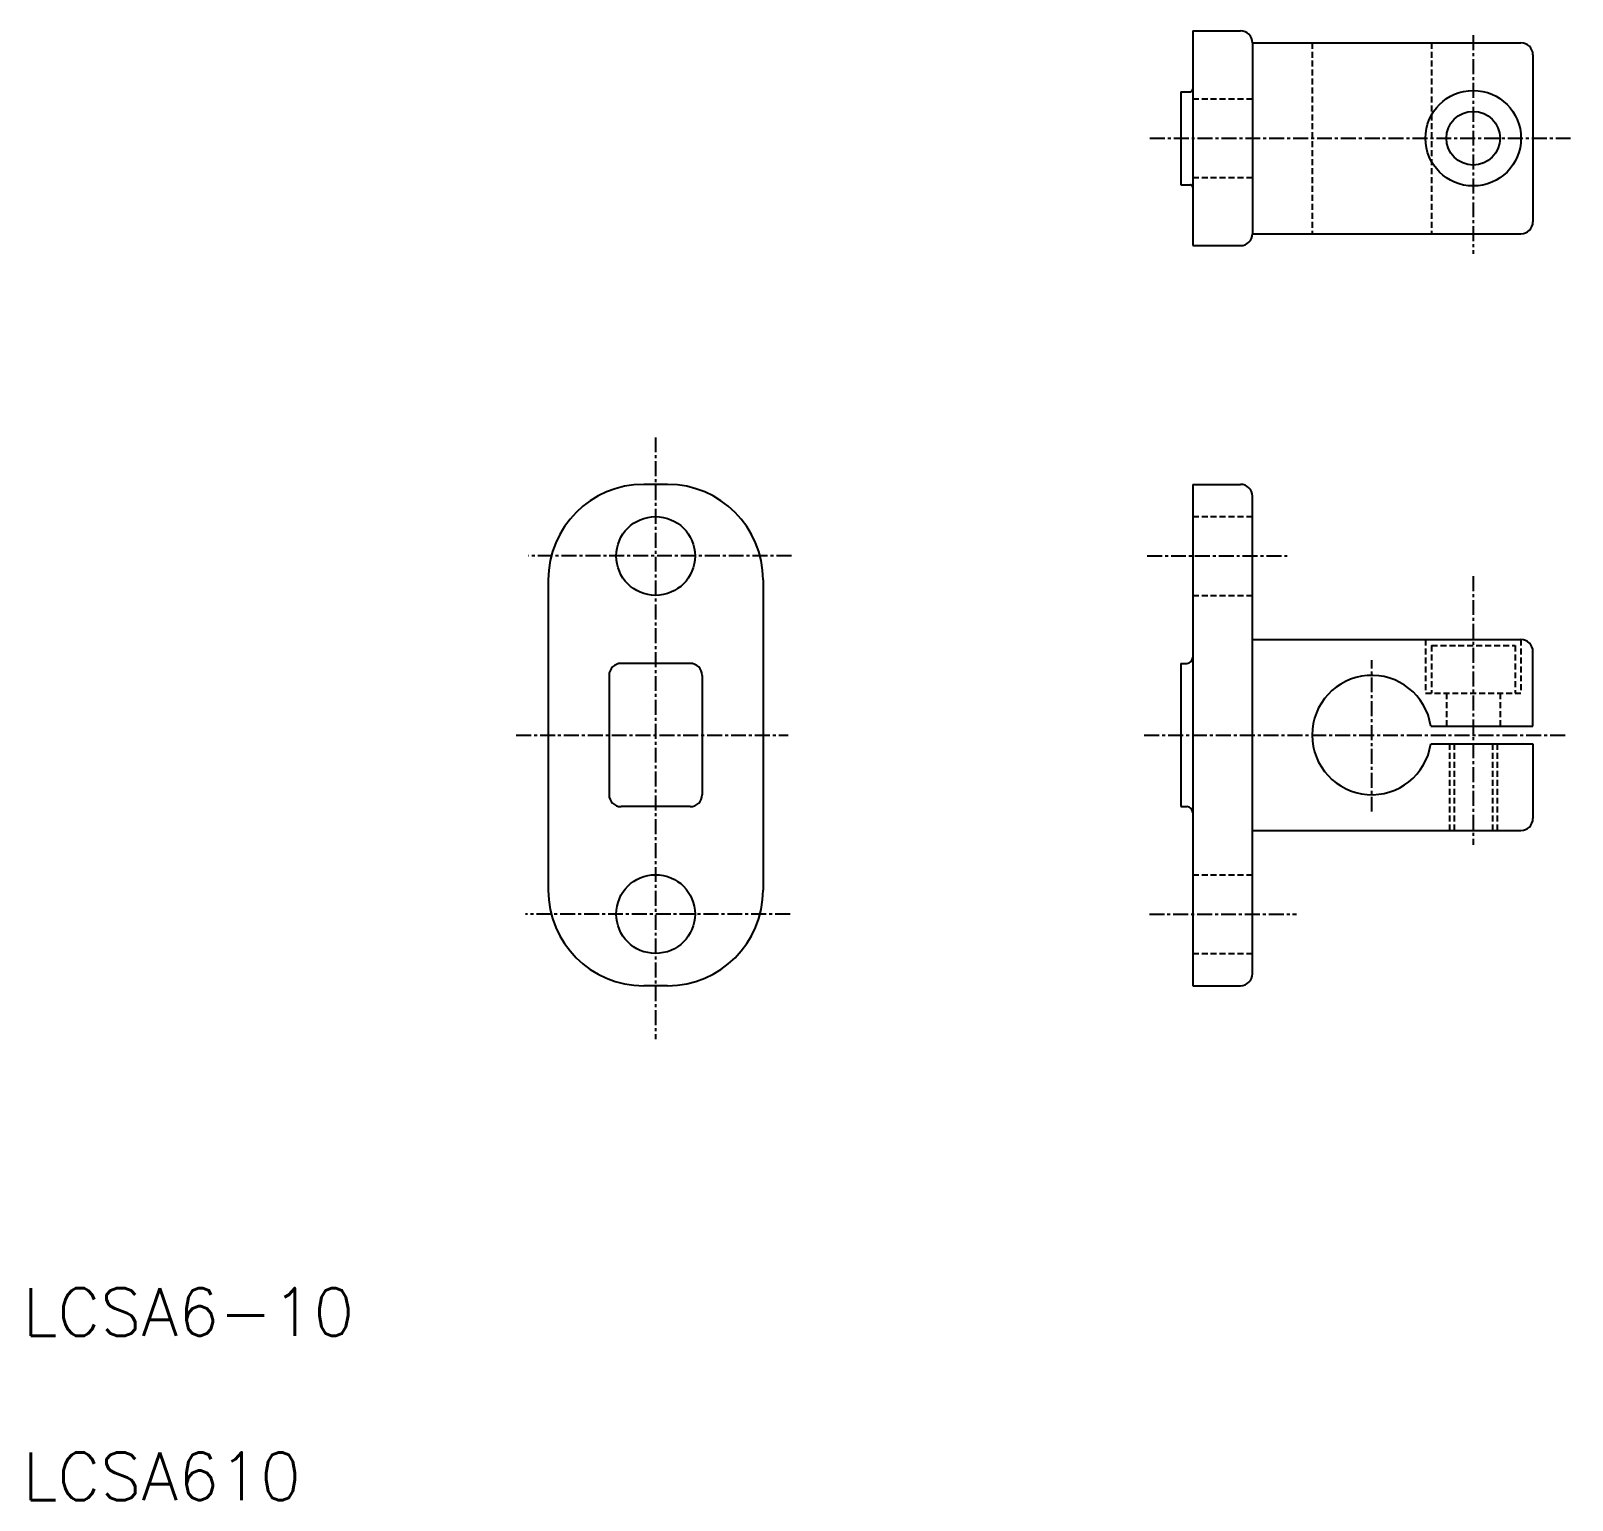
# Model space of a CAD drawing. Extents: x -52 to 77, y -64 to 59.
import ezdxf

# ---------------------------------------------------------------- set-up
doc = ezdxf.new("R2010")
doc.units = 0
doc.linetypes.add('CENTER', pattern=[2, 1.25, -0.25, 0.25, -0.25])
doc.linetypes.add('DASHED', pattern=[0.75, 0.5, -0.25])
doc.layers.get('0').update_dxf_attribs({"linetype": 'CONTINUOUS'})
doc.layers.add('CENTER', color=1, linetype='CENTER')
doc.styles.get("Standard").update_dxf_attribs({"font": 'txt.shx', "bigfont": 'bigfont.shx'})

msp = doc.modelspace()

# ---------------------------------------------------------------- linework, layer by layer
at = {"color": 7, "linetype": 'CONTINUOUS'}
for p, q in [((45, 59), (49, 59)), ((45, 59), (45, 41)), ((50, 58), (50, 42)), ((50, 58), (72.5, 58)), ((73.5, 57), (73.5, 43)), ((44, 53.9), (44, 46.1)), ((44, 53.9), (44.8, 53.9)), ((44, 46.1), (44.8, 46.1)), ((50, 42), (72.5, 42)), ((45, 41), (49, 41)), ((1, 21), (-1, 21)), ((45, 21), (49, 21)), ((45, 21), (45, -21)), ((50, -20), (50, 20)), ((-9, 13), (-9, -13)), ((9, 13), (9, -13)), ((50, 8), (72.5, 8)), ((73.5, 0.75), (73.5, 7)), ((2.9, 6), (-2.9, 6)), ((44, 6), (44, -6)), ((44, 6), (44.5, 6)), ((-3.9, 5), (-3.9, -5)), ((3.9, 5), (3.9, -5)), ((64.94, 0.75), (73.5, 0.75)), ((64.94, -0.75), (73.5, -0.75)), ((73.5, -0.75), (73.5, -7)), ((2.9, -6), (-2.9, -6)), ((44, -6), (44.5, -6)), ((50, -8), (72.5, -8)), ((1, -21), (-1, -21)), ((45, -21), (49, -21))]:
    msp.add_line(p, q, dxfattribs=at)
at = {"color": 3, "linetype": 'DASHED'}
for p, q in [((55, 58), (55, 42)), ((65, 58), (65, 42)), ((45, 53.3), (50, 53.3)), ((45, 46.7), (50, 46.7)), ((45, 18.3), (50, 18.3)), ((45, 11.7), (50, 11.7)), ((64.5, 8), (64.5, 3.5)), ((72.5, 8), (72.5, 3.5)), ((65, 7.5), (72, 7.5)), ((65, 7.5), (65, 3.5)), ((72, 7.5), (72, 3.5)), ((64.5, 3.5), (72.5, 3.5)), ((66.25, 3.5), (66.25, 0.75)), ((70.75, 3.5), (70.75, 0.75)), ((66.5, -0.75), (66.5, -8)), ((66.9, -0.75), (66.9, -8)), ((70.1, -0.75), (70.1, -8)), ((70.5, -0.75), (70.5, -8)), ((45, -11.7), (50, -11.7)), ((45, -18.3), (50, -18.3))]:
    msp.add_line(p, q, dxfattribs=at)
at = {"color": 7, "linetype": 'CONTINUOUS'}
for centre, radius in [((68.5, 50), 4), ((68.5, 50), 2.25), ((0, 15), 3.3), ((0, -15), 3.3)]:
    msp.add_circle(centre, radius, dxfattribs=at)
for centre, radius, start, end in [((49, 58), 1, 0, 90), ((72.5, 57), 1, 0, 90), ((44.8, 54.1), 0.2, 270, 0), ((44.8, 45.9), 0.2, 0, 90), ((72.5, 43), 1, 270, 0), ((49, 42), 1, 270, 0), ((-1, 13), 8, 90, 180), ((1, 13), 8, 0, 90), ((49, 20), 1, 0, 90), ((72.5, 7), 1, 0, 90), ((44.5, 6.5), 0.5, 270, 0), ((-2.9, 5), 1, 90, 180), ((2.9, 5), 1, 0, 90), ((60, 0), 5, 8.6269, 351.3731), ((-2.9, -5), 1, 180, 270), ((2.9, -5), 1, 270, 0), ((44.5, -6.5), 0.5, 0, 90), ((72.5, -7), 1, 270, 0), ((-1, -13), 8, 180, 270), ((1, -13), 8, 270, 0), ((49, -20), 1, 270, 0)]:
    msp.add_arc(centre, radius, start, end, dxfattribs=at)
at = {"layer": 'CENTER', "color": 1, "linetype": 'CENTER'}
for p, q in [((68.5, 58.63), (68.5, 40.31)), ((41.41, 50), (76.79, 50)), ((0, 24.94), (0, -25.48)), ((11.37, 15), (-10.66, 15)), ((41.18, 15), (52.92, 15)), ((68.5, 13.31), (68.5, -9.2)), ((60, -6.42), (60, 6.27)), ((-11.68, 0), (11.09, 0)), ((40.94, 0), (76.32, 0)), ((11.26, -15), (-10.9, -15)), ((41.37, -15), (53.68, -15))]:
    msp.add_line(p, q, dxfattribs=at)

# ---------------------------------------------------------------- texts
at = {"color": 7, "linetype": 'CONTINUOUS'}
for s, p in [('LCSA6-10', (-53.03, -50.34)), ('LCSA610', (-53.03, -64.11))]:
    msp.add_text(s, height=4, dxfattribs=at).set_placement(p)

doc.saveas('drawing.dxf')
